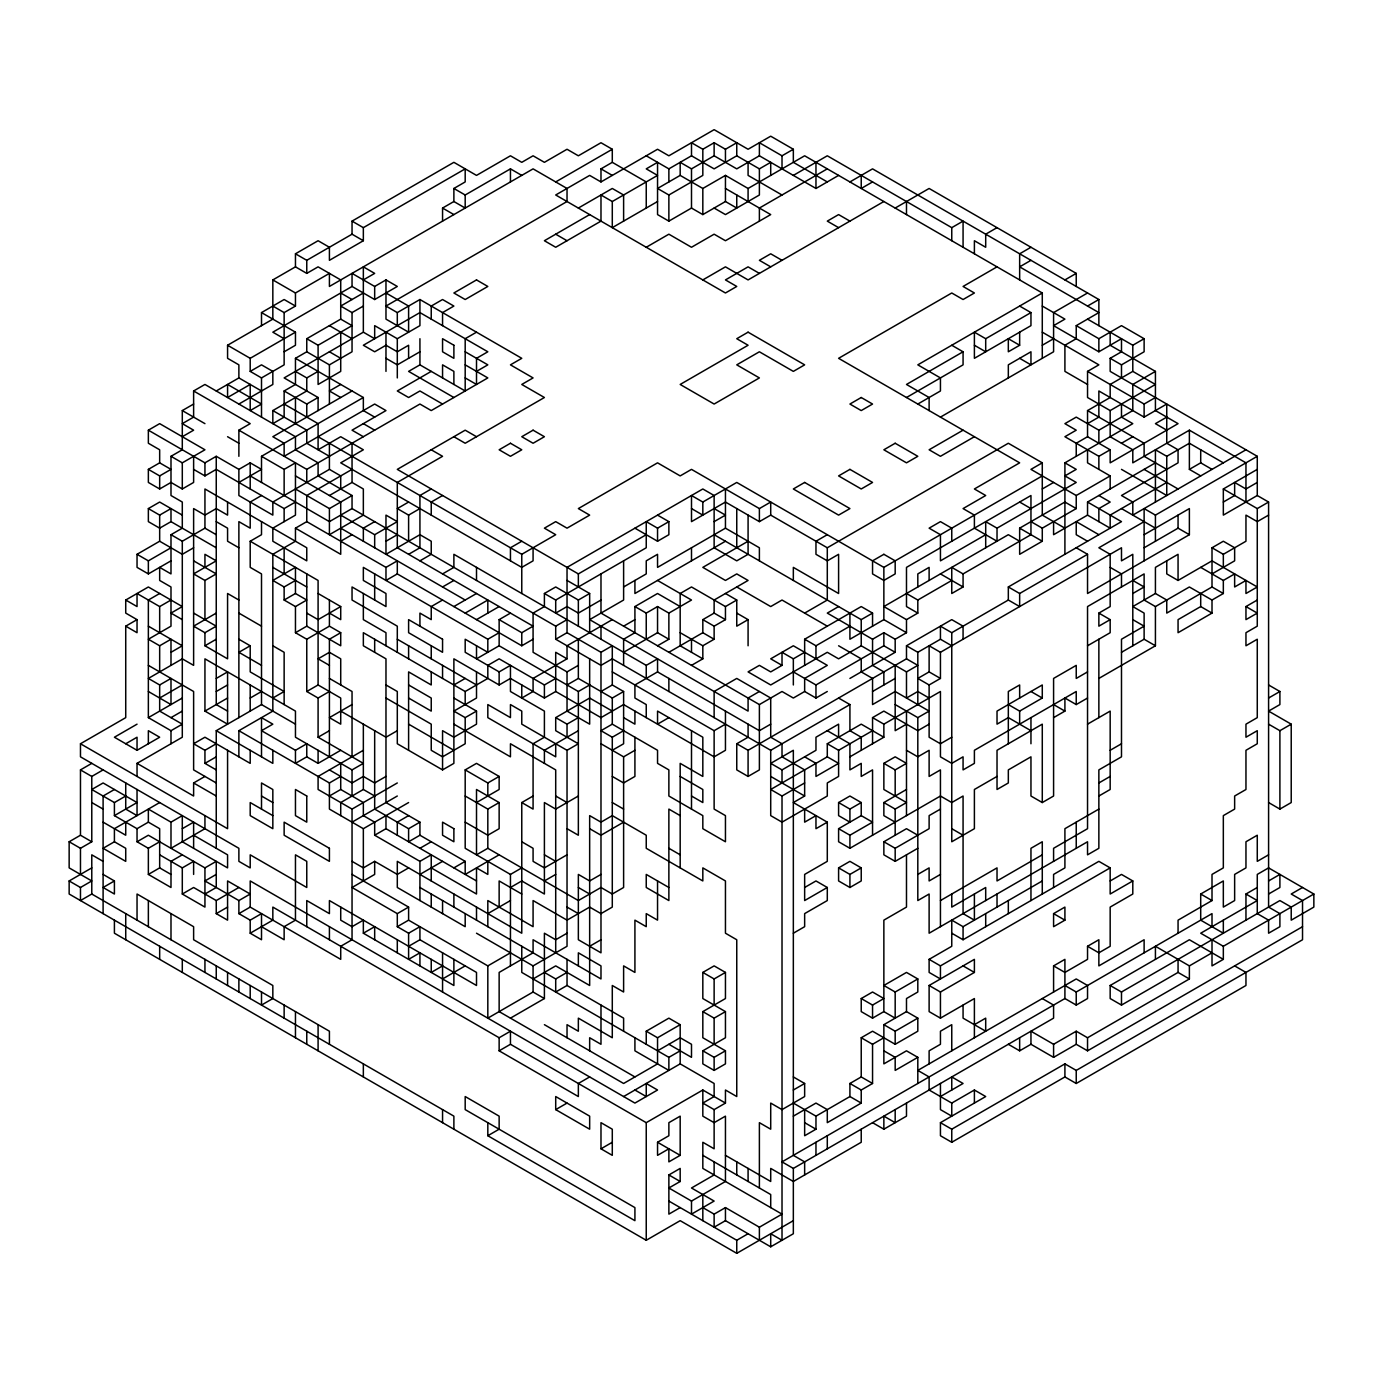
<?xml version="1.0" encoding="UTF-8"?>
<svg xmlns="http://www.w3.org/2000/svg" width="1383" height="1383" viewBox="0 0 1383 1383"><rect width="100%" height="100%" fill="white"/><g stroke="black" fill="none" stroke-linecap="round" stroke-linejoin="round"><path stroke-width="1.5" d="M261.508 390.974L238.879 377.922L238.879 364.853L227.573 358.318L227.573 345.249L272.831 319.127L272.831 279.919L295.461 266.85L295.461 253.798L318.09 240.728L329.413 247.263L329.413 260.332L363.349 240.728L363.349 227.659L465.189 168.864L465.189 181.934L453.883 188.468L453.883 201.52L442.56 208.055L442.56 221.124M363.349 240.728L352.043 234.194L352.043 221.124L453.883 162.33L476.513 175.399L510.448 155.795L521.771 162.33L533.077 155.795L544.401 162.33L567.03 149.26L578.353 155.795L600.983 142.726L612.289 149.26L612.289 162.33L600.983 168.864L600.983 181.934L657.547 149.26L668.871 155.795L714.129 129.674L748.082 149.26L770.711 136.191L793.341 149.26L793.341 162.33L827.293 181.934M295.461 253.798L306.767 260.315L352.043 234.194M295.461 266.85L306.767 273.385L318.09 266.85L340.719 279.919L340.719 319.127L306.767 338.714L306.767 351.783L329.413 364.853L352.043 351.783L352.043 312.593L340.719 306.058L363.349 292.989M261.508 325.662L261.508 312.593L284.137 299.523L295.461 306.058L295.461 292.989L329.413 273.385L329.413 286.454L533.077 168.864L567.03 188.468L567.03 201.52L385.978 306.058L397.301 312.593L419.931 299.523L521.771 358.318L510.448 364.853L533.077 377.922L521.771 384.457L544.401 397.509L465.189 443.251L453.883 436.717M453.883 188.468L465.189 195.003L510.448 168.864L521.771 175.399M272.831 306.058L284.137 312.593L295.461 306.058M352.043 286.454L352.043 273.385L374.672 286.454L385.978 279.919L397.301 286.454L374.672 299.523L352.043 286.454L272.831 332.179L284.137 338.714M363.349 279.919L374.672 273.385L363.349 266.85L363.349 332.179L284.137 377.922L318.09 397.509L318.09 410.578M182.297 436.717L193.62 430.182L182.297 423.647L193.62 417.113L193.62 390.974L204.943 384.457L295.461 436.717L295.461 449.786L318.09 462.838L318.09 475.908L352.043 495.512L352.043 508.581L555.707 626.171L567.03 619.636M227.573 345.249L250.202 358.318L295.461 332.179L295.461 345.249L284.137 351.783M555.707 181.934L612.289 149.26M182.297 488.977L170.991 482.442L159.667 488.977L148.361 482.442L148.361 469.373L159.667 475.908L170.991 469.373L159.667 462.838L159.667 449.786L148.361 443.251L148.361 430.182L159.667 423.647L204.943 449.786L182.297 462.838L182.297 488.977L193.62 482.442L193.62 456.304M170.991 665.361L170.991 639.24L159.667 645.775L148.361 639.24L170.991 626.171L170.991 586.98L159.667 580.445L159.667 567.376L170.991 573.91L170.991 534.702L182.297 528.168L182.297 502.046L170.991 495.512L170.991 456.304L182.297 449.786L182.297 410.578L193.62 404.043M216.249 390.974L238.879 377.922M250.202 358.318L250.202 371.387L261.508 364.853L272.831 371.387L272.831 384.457L238.879 404.043M352.043 312.593L363.349 306.058M250.202 371.387L261.508 377.922L284.137 364.853L284.137 312.593M318.09 371.387L306.767 377.922L306.767 390.974L272.831 410.578L272.831 423.647L284.137 417.113L284.137 390.974L295.461 384.457L295.461 358.318L306.767 351.783M306.767 338.714L318.09 345.249L352.043 325.645L340.719 319.127M578.353 208.055L612.289 188.468L623.612 195.003L623.612 221.124M148.361 469.373L159.667 462.838M589.659 214.59L544.401 240.728L555.707 247.263L600.983 221.124L600.983 195.003L612.289 201.52L657.547 175.399L646.241 168.864L657.547 162.33L657.547 214.59L668.871 221.124L691.5 208.055L702.823 214.59L725.453 201.52L736.759 208.055L736.759 195.003M646.241 155.795L668.871 168.864L691.5 155.795L691.5 142.726L702.823 149.26L714.129 142.726L725.453 149.26L736.759 142.726L736.759 155.795L714.129 168.864L691.5 155.795M238.879 456.304L238.879 430.182L250.202 423.647L193.62 390.974M363.349 332.179L374.672 338.714L374.672 325.645L397.301 338.714L419.931 325.645L419.931 299.523M1042.281 358.318L1042.281 292.989L804.647 155.795L748.082 188.468L725.453 175.399L702.823 188.468L680.177 175.399L657.547 188.468L668.871 195.003L702.823 175.399L702.823 149.26M680.177 175.399L680.177 162.33L691.5 168.864L714.129 155.795L736.759 168.864L759.388 155.795L815.97 188.468L838.599 175.399M284.137 390.974L306.767 404.043L318.09 397.509M148.361 430.182L204.943 462.838L216.249 456.304L238.879 469.373L250.202 462.838L261.508 469.373L238.879 482.442M340.719 384.457L329.413 390.974L340.719 397.509M657.547 201.52L612.289 227.659L612.289 201.52M216.249 547.772L170.991 521.65L159.667 528.168L148.361 521.65L148.361 508.581L159.667 502.046L182.297 515.116M193.62 469.373L204.943 475.908L216.249 469.373L284.137 508.581L295.461 502.046M352.043 390.974L272.831 436.717L284.137 443.251L284.137 456.304L374.672 404.043L385.978 410.578L352.043 430.182L363.349 436.717M419.931 351.783L397.301 364.853L385.978 358.318M148.361 508.581L159.667 515.116L170.991 508.581L170.991 521.65M261.508 482.442L261.508 456.304L363.349 397.509L363.349 410.578L374.672 417.113M476.513 332.179L465.189 338.714L465.189 390.974L419.931 364.853L408.607 371.387L453.883 397.509M736.759 155.795L759.388 168.864L770.711 162.33L770.711 175.399M759.388 155.795L759.388 142.726L782.017 155.795L793.341 149.26M431.237 371.387L397.301 390.974L408.607 397.509L419.931 390.974L442.56 404.043M646.241 247.263L668.871 234.194L691.5 247.263L714.129 234.194L725.453 240.728L770.711 214.59L725.453 188.468M170.991 560.841L148.361 573.91L137.038 567.376L137.038 554.306L159.667 541.237L182.297 554.306L193.62 547.772M261.508 456.304L284.137 469.373L295.461 462.838L295.461 515.116L272.831 528.168L272.831 541.237L306.767 560.841L306.767 547.772L204.943 488.977L204.943 528.168L182.297 541.237L170.991 534.702M793.341 175.399L827.293 155.795L951.763 227.659L963.069 221.124L963.069 247.263M137.038 554.306L148.361 560.841L170.991 547.772M261.508 495.512L250.202 502.046L250.202 528.168L238.879 521.65L238.879 717.639M238.879 430.182L306.767 469.373L419.931 404.043L431.237 410.578L487.819 377.922L465.189 364.853M476.513 371.387L487.819 364.853L465.189 351.783M827.293 168.864L759.388 208.055L759.388 221.124M340.719 488.977L340.719 475.908L329.413 469.373L272.831 502.046L272.831 515.116L238.879 495.512L238.879 469.373M261.508 926.679L284.137 939.749L284.137 926.679L295.461 920.162L295.461 854.832L306.767 861.35L306.767 887.488L250.202 854.832L250.202 867.884L238.879 861.35L238.879 848.298L80.473 756.829L80.473 743.76L125.732 717.639L125.732 626.171L137.038 632.705L137.038 619.636L125.732 613.101L125.732 600.032L148.361 586.98L182.297 606.567L170.991 613.101L182.297 619.636M352.043 469.373L306.767 495.512L306.767 521.633L295.461 528.168L295.461 541.237L272.831 554.306L272.831 711.104L238.879 730.691L238.879 756.829M849.923 181.934L872.552 168.864L1098.863 299.523L1098.863 325.662M159.667 593.497L148.361 600.032L148.361 717.639L170.991 730.691L182.297 724.173L159.667 711.104L159.667 684.965L148.361 678.431L182.297 658.844L193.62 665.361L193.62 508.581L204.943 515.116L216.249 508.581L227.573 515.116L227.573 502.046M216.249 848.298L216.249 730.691L261.508 704.569L261.508 573.91L250.202 567.376L250.202 541.237L261.508 534.702L261.508 521.65M329.413 495.512L352.043 482.442L363.349 488.977L363.349 515.116L329.413 534.702L329.413 508.581L295.461 488.977M702.823 279.919L725.453 266.85L748.082 279.919L883.858 201.52M872.552 181.934L861.229 188.468L861.229 175.399M125.732 626.171L137.038 619.636M125.732 600.032L137.038 606.567L137.038 593.514L159.667 606.567L170.991 600.032M204.943 567.376L204.943 554.306L216.249 560.841L193.62 573.91L204.943 580.445L216.249 573.91L193.62 560.841M329.413 508.581L352.043 495.512M352.043 508.581L329.413 521.633L250.202 475.908M895.181 208.055L929.117 188.468L1076.233 273.385L1076.233 286.454M216.249 613.101L193.62 626.171L204.943 632.705L216.249 626.171L193.62 613.101M340.719 541.237L352.043 534.702M374.672 521.633L363.349 528.168L363.349 541.237M408.607 502.046L397.301 508.581L408.607 515.116L419.931 508.581M431.237 488.977L419.931 495.512L419.931 547.772L408.607 554.306M170.991 652.309L182.297 645.775L148.361 626.171M284.137 586.962L284.137 600.032L295.461 606.567L306.767 600.032L295.461 593.497L295.461 567.376L272.831 580.445L284.137 586.962L295.461 580.445M340.719 515.116L374.672 534.702L397.301 521.633L385.978 515.116L385.978 554.306L419.931 534.702L431.237 541.237L431.237 554.306L419.931 560.841M442.56 495.512L431.237 502.046L431.237 515.116M204.943 632.705L204.943 645.775L216.249 639.24M284.137 600.032L295.461 593.497M385.978 541.237L397.301 534.702M159.667 684.965L170.991 678.431L170.991 704.569L148.361 691.5M159.667 698.035L182.297 684.965M272.831 698.035L284.137 691.5L250.202 671.896L250.202 645.775L238.879 652.309L261.508 665.361M306.767 521.633L385.978 567.376L397.301 560.841L397.301 573.91L521.771 645.775L533.077 639.24M137.038 724.173L114.409 737.225L137.038 750.295L159.667 737.225L148.361 730.691L148.361 743.76M148.361 717.639L182.297 698.035M216.249 678.431L227.573 671.896L227.573 724.173L204.943 711.104L204.943 658.844L295.461 711.104L295.461 737.225L352.043 769.899L363.349 763.364L318.09 737.225L318.09 698.035L329.413 691.5M295.461 606.567L295.461 632.705L306.767 626.171L340.719 645.775L340.719 632.705L329.413 626.171L329.413 600.032M318.09 593.497L340.719 606.567L318.09 619.636L306.767 613.101M397.301 573.91L385.978 580.445L385.978 567.376M997.022 227.659L985.699 234.194L985.699 247.263L974.393 240.728L974.393 253.798M103.103 769.899L91.779 776.433L91.779 841.763L80.473 835.228L80.473 769.899L91.779 763.364M125.732 743.76L137.038 737.225L137.038 750.295M170.991 717.639L182.297 711.104M216.249 691.5L227.573 684.965M295.461 632.705L306.767 639.24L329.413 626.171M204.943 711.104L227.573 698.035M340.719 632.705L329.413 639.24L329.413 756.829M442.56 573.91L453.883 567.376L453.883 554.306L646.241 665.361L657.547 658.827L657.547 671.896L634.918 684.965L634.918 698.035L646.241 704.569L646.241 717.621M137.038 776.433L137.038 763.364L182.297 737.225L182.297 541.237M250.202 698.035L261.508 691.5M442.56 586.962L453.883 580.445M521.771 541.237L510.448 547.772L510.448 560.841M997.022 266.85L963.069 286.454L974.393 292.989L963.069 299.523L951.763 292.989L838.599 358.318L1019.651 462.838L974.393 488.977L985.699 495.512L963.069 508.581L974.393 515.116L974.393 528.168L997.022 541.237L997.022 528.168L985.699 521.633L985.699 547.772M1030.957 247.263L1019.651 253.798L1019.651 279.919M114.409 789.503L103.103 796.02L103.103 913.627M442.56 600.032L431.237 606.567L431.237 619.636L419.931 613.101L419.931 626.171M318.09 436.717L521.771 554.306L555.707 534.702L544.401 528.168L555.707 521.633L567.03 528.168L589.659 515.116L578.353 508.581L657.547 462.838L680.177 475.908L691.5 469.373L759.388 508.581L770.711 502.046L770.711 515.116L759.388 521.633L725.453 502.046L691.5 521.633L691.5 495.512L702.823 502.046L736.759 482.442L883.858 567.376L1042.281 475.908M1030.957 260.332L1019.651 266.85L1098.863 312.593L1076.233 325.645L1076.233 338.714L1064.91 345.249L1064.91 371.387L1087.539 384.457M453.883 606.567L476.513 593.497M114.409 802.555L114.409 815.624L137.038 802.555L103.103 782.968L91.779 789.503L114.409 802.555L125.732 796.02M250.202 750.295L250.202 763.364L204.943 737.225L193.62 743.76L204.943 750.295L216.249 743.76M306.767 639.24L306.767 691.5L318.09 684.965L340.719 698.035L340.719 724.156L329.413 717.639L352.043 704.569M453.883 1129.202L453.883 1116.15L69.15 894.023L69.15 880.954L80.473 887.488L91.779 880.954L69.15 867.884L69.15 841.763L80.473 835.228M204.943 750.295L204.943 763.364L216.249 756.829M465.189 613.101L487.819 600.032L487.819 613.101M69.15 841.763L80.473 848.298L91.779 841.763M159.667 802.555L114.409 828.694L114.409 841.763L103.103 848.298L125.732 861.367L125.732 848.298L114.409 841.763M137.038 763.364L193.62 796.02L193.62 782.968L204.943 776.433M476.513 619.636L499.142 606.567M1042.281 292.989L917.811 364.853L940.44 377.922L940.44 390.974L917.811 404.043M1064.91 279.919L1076.233 273.385M114.409 815.624L137.038 828.694L148.361 822.159L159.667 828.694L159.667 867.884L148.361 874.419L148.361 848.298L159.667 841.763M476.513 645.775L476.513 658.827L499.142 645.775L499.142 619.636L510.448 613.101M578.353 665.361L567.03 671.896L533.077 652.292L533.077 613.101L544.401 606.567L544.401 593.497L555.707 586.962L578.353 600.032L589.659 593.497L589.659 632.705M476.513 436.717L465.189 430.182L397.301 469.373L578.353 573.91L646.241 534.702M544.401 593.497L555.707 600.032L646.241 547.772L646.241 521.633L657.547 528.168L668.871 521.633L668.871 534.702L657.547 541.237L634.918 528.168M906.487 397.509L963.069 364.853L963.069 351.783L906.487 384.457L929.117 397.509L929.117 410.578M985.699 338.714L1030.957 312.593L1030.957 325.645L974.393 358.318L974.393 332.179L985.699 338.714L985.699 351.783L974.393 345.249M69.15 880.954L91.779 867.884M137.038 828.694L137.038 841.763L148.361 835.228L204.943 867.884L216.249 861.35L216.249 887.488L204.943 894.023M148.361 822.159L148.361 809.09L170.991 822.159L182.297 815.624L182.297 841.763L227.573 867.884L227.573 854.832L193.62 835.228M295.461 750.295L306.767 743.76L306.767 756.829L295.461 763.364L295.461 750.295L261.508 730.691L272.831 724.156L261.508 717.639L261.508 756.829M318.09 737.225L329.413 730.691M397.301 652.292L397.301 626.171L352.043 600.032L352.043 586.962L385.978 606.567L385.978 593.497L363.349 580.445L363.349 567.376L487.819 639.24L499.142 632.705M1087.539 292.989L1053.587 312.593L1053.587 351.783L940.44 417.113M182.297 828.694L193.62 822.159L193.62 848.298M499.142 619.636L521.771 632.705L533.077 626.171L397.301 547.772L397.301 482.442L442.56 456.304L431.237 449.786M714.129 521.633L725.453 515.116L714.129 508.581M1019.651 345.249L1008.328 351.783L1008.328 338.714L1019.651 345.249L1019.651 332.179M1087.539 306.058L1098.863 299.523M329.413 1044.286L329.413 1031.217L91.779 894.023L80.473 900.558L80.473 887.488M114.409 880.954L103.103 887.488L114.409 894.023L114.409 880.954L103.103 874.419M306.767 756.829L318.09 763.364L340.719 750.295M453.883 684.965L465.189 678.431M600.983 600.032L578.353 613.101L567.03 606.567L555.707 613.101L555.707 600.032M623.612 586.962L646.241 573.91L646.241 560.841L657.547 554.306L657.547 567.376L725.453 528.168L759.388 547.772L759.388 560.841M1042.281 345.249L1053.587 338.714M182.297 854.832L170.991 861.35L170.991 887.488L148.361 874.419M363.349 750.295L318.09 776.433L318.09 789.486L352.043 809.09L397.301 782.968M397.301 730.691L385.978 737.225L340.719 711.104M499.142 854.815L465.189 874.419L465.189 861.35L419.931 835.228L419.931 822.159L385.978 802.555L385.978 658.827L363.349 645.775L363.349 632.705L465.189 691.5L487.819 678.431L487.819 665.361L499.142 658.827L544.401 684.965L555.707 678.431M487.819 639.24L487.819 652.292L465.189 639.24L465.189 652.292L499.142 671.896L510.448 665.361L510.448 691.5L544.401 711.104L544.401 737.225L533.077 743.76L533.077 809.09L521.771 802.555L521.771 933.214L397.301 861.35L397.301 887.488L465.189 926.679L465.189 913.627M555.707 626.171L555.707 639.24L567.03 632.705L600.983 652.292L612.289 645.757L612.289 684.965L600.983 691.5M725.453 541.237L634.918 593.497L634.918 580.445M159.667 854.832L182.297 867.884L193.62 861.35L193.62 874.419M238.879 730.691L329.413 782.968L340.719 776.433M385.978 684.965L397.301 691.5L397.301 743.76L442.56 769.899L453.883 763.364L453.883 658.827L499.142 684.965L510.448 678.431L544.401 698.035L555.707 691.5L555.707 652.292L567.03 658.827L567.03 645.775L612.289 619.636M623.612 665.361L623.612 639.24L634.918 632.705L634.918 606.567L657.547 593.497L680.177 606.567M748.082 541.237L702.823 567.376L725.453 580.445L736.759 573.91L748.082 580.445L714.129 600.032L714.129 613.101L725.453 619.636L725.453 606.567L736.759 600.032L736.759 626.171L748.082 619.636L748.082 645.775M1076.233 325.645L1098.863 338.714L1121.492 325.645L1144.121 338.714L1144.121 351.783L1121.492 364.853L1110.169 358.318L1110.169 371.387L1257.268 456.304L1257.268 495.512L1223.333 515.116L1223.333 488.977L1257.268 469.373M329.413 796.02L340.719 789.486L363.349 802.555L363.349 815.624L374.672 822.159L374.672 835.228L419.931 861.35L431.237 854.815L431.237 880.954M476.513 671.896L476.513 698.035L453.883 711.104L465.189 717.621L476.513 711.104L476.513 724.156L453.883 737.225L442.56 730.691L442.56 769.899M567.03 658.827L533.077 678.431L533.077 691.5L521.771 698.035L521.771 684.965M623.612 626.171L634.918 619.636M634.918 606.567L646.241 613.101L657.547 606.567L668.871 613.101L691.5 600.032L657.547 580.445M963.069 430.182L929.117 449.786L940.44 456.304L974.393 436.717M1042.281 306.058L1064.91 319.127L1053.587 325.645L1098.863 351.783L1121.492 338.714L1121.492 351.783L1110.169 358.318M182.297 867.884L182.297 894.023L193.62 887.488L216.249 900.558L238.879 887.488M216.249 874.419L204.943 880.954L238.879 900.558L250.202 894.023L227.573 880.954L227.573 920.162L216.249 913.627L216.249 900.558M374.672 796.02L363.349 789.486L340.719 802.555L340.719 815.624M385.978 776.433L374.672 782.968L363.349 776.433L352.043 782.968L329.413 769.899M1076.233 456.304L1076.233 443.251L1087.539 436.717L1087.539 410.578L1110.169 397.509L1110.169 384.457L1132.798 371.387L1155.427 384.457L1110.169 410.578L1087.539 397.509L1087.539 371.387L1098.863 364.853L1042.281 332.179M1087.539 319.127L1132.798 345.249L1144.121 338.714M567.03 684.965L578.353 678.431L612.289 698.035L623.612 691.5L623.612 743.76L612.289 750.295M623.612 652.292L657.547 632.705L668.871 639.24L668.871 613.101M827.293 534.702L815.97 541.237L815.97 554.306L827.293 560.841L838.599 554.306L838.599 593.497L793.341 567.376L793.341 580.445M352.043 822.159L397.301 796.02M499.142 645.775L578.353 691.5L589.659 684.965M657.547 645.757L668.871 639.24M668.871 652.292L702.823 632.705L702.823 619.636L714.129 613.101M770.711 515.116L827.293 547.772L1008.328 443.251L1042.281 462.838L1042.281 515.116L1064.91 528.168M216.249 913.627L227.573 907.092M329.413 782.968L329.413 809.09L363.349 828.694L408.607 802.555M521.771 867.884L510.448 874.419L465.189 848.298L465.189 769.899L476.513 763.364L499.142 776.433L499.142 789.486L476.513 802.555M555.707 743.76L555.707 756.829L487.819 717.639L487.819 704.569L510.448 717.621L510.448 704.569L521.771 711.104L521.771 724.156L567.03 750.295L578.353 743.76L555.707 730.691L555.707 717.621L589.659 698.035L612.289 711.104M702.823 619.636L714.129 626.171L725.453 619.636M1155.427 371.387L1132.798 384.457L1132.798 410.578L1098.863 430.182L1076.233 417.113L1064.91 423.647L1076.233 430.182L1064.91 436.717L1098.863 456.304L1110.169 449.786L1110.169 462.838L1178.057 423.647L1155.427 410.578L1155.427 371.387L1110.169 345.249L1110.169 332.179M238.879 900.558L238.879 913.627L250.202 907.092L340.719 959.353L340.719 946.283L352.043 939.749L352.043 809.09M374.672 835.228L385.978 828.694L476.513 880.954M408.607 815.624L397.301 822.159L397.301 835.228M555.707 717.621L567.03 724.156L578.353 717.621M680.177 632.705L702.823 645.757L714.129 639.24L714.129 626.171M1087.539 423.647L1098.863 417.113L1098.863 390.974L1144.121 417.113L1166.751 404.043L1166.751 443.251L1178.057 449.786L1178.057 462.838L1121.492 495.512L1132.798 502.046L1132.798 515.116L1245.962 449.786M250.202 920.162L261.508 913.627L261.508 939.749L250.202 933.214L250.202 920.162L238.879 913.627M374.672 730.691L374.672 809.09L408.607 828.694L419.931 822.159M465.189 769.899L487.819 782.968L499.142 776.433M578.353 730.691L544.401 750.295L544.401 763.364M691.5 665.361L702.823 658.827L702.823 645.757M1042.281 462.838L1030.957 469.373L1076.233 495.512L1076.233 508.581L1042.281 528.168L1030.957 521.633M1087.539 371.387L1144.121 404.043L1155.427 397.509M250.202 933.214L272.831 920.162L272.831 907.092L499.142 1037.751L510.448 1031.217L510.448 1044.286L499.142 1050.821L499.142 1037.751M408.607 867.884L397.301 874.419L374.672 861.35L363.349 867.884L352.043 861.35M419.931 835.228L408.607 841.763L408.607 828.694M612.289 671.896L714.129 730.691L714.129 809.09L725.453 815.624L725.453 841.763L702.823 828.694L702.823 815.624L668.871 796.02L668.871 769.899L657.547 763.364L657.547 750.295L612.289 724.156L600.983 730.691L612.289 737.225L623.612 730.691M804.647 613.101L827.293 600.032L827.293 547.772M1064.91 554.306L1064.91 462.838L1132.798 423.647L1121.492 417.113L1121.492 404.043M419.931 848.298L431.237 841.763M465.189 796.02L487.819 809.09L499.142 802.555L499.142 828.694L487.819 835.228L465.189 822.159M838.599 606.567L827.293 613.101L872.552 639.24L883.858 632.705L895.181 639.24L906.487 632.705L906.487 619.636L883.858 606.567L1008.328 534.702L1019.651 541.237M1042.281 488.977L1053.587 482.442M1121.492 443.251L1132.798 436.717M1166.751 417.113L1155.427 423.647L1166.751 430.182M521.771 802.555L533.077 796.02M668.871 717.621L657.547 724.156L657.547 711.104L702.823 737.225L702.823 776.433L680.177 763.364L680.177 867.884M804.647 665.361L804.647 639.24L861.229 606.567L872.552 613.101L872.552 626.171M985.699 534.702L940.44 560.841L940.44 534.702L929.117 528.168L940.44 521.633L951.763 528.168L951.763 541.237M997.022 528.168L1076.233 482.442L1064.91 475.908L1076.233 469.373L1064.91 462.838M419.931 874.419L442.56 861.35M600.983 743.76L623.612 756.829L634.918 750.295M804.647 652.292L793.341 658.827L782.017 652.292L782.017 665.361L770.711 671.896L759.388 665.361L748.082 671.896L770.711 684.965L827.293 652.292L838.599 658.827L861.229 645.775L861.229 619.636L872.552 613.101M804.647 639.24L815.97 645.775L849.923 626.171M1042.281 528.168L1042.281 541.237L1019.651 554.306L1019.651 528.168L1064.91 502.046L1076.233 508.581M1076.233 495.512L1110.169 475.908L1110.169 488.977M1245.962 502.046L1245.962 462.838L1189.38 430.182L1132.798 462.838L1132.798 449.786L1110.169 436.717L1110.169 410.578M453.883 867.884L465.189 861.35M623.612 756.829L623.612 887.488L612.289 894.023L600.983 887.488L578.353 900.558L487.819 848.298L476.513 854.815L476.513 789.486L499.142 802.555M578.353 796.02L555.707 809.09L544.401 802.555L544.401 894.023L521.771 880.954L510.448 887.488M759.388 691.5L748.082 698.035L748.082 711.087L589.659 619.636L623.612 600.032L623.612 560.841M906.487 632.705L883.858 619.636L849.923 639.24L849.923 613.101M906.487 593.497L917.811 600.032L951.763 580.445M963.069 573.91L963.069 586.962L951.763 593.497L951.763 567.376L963.069 573.91L1030.957 534.702L1030.957 495.512L906.487 567.376L906.487 606.567L917.811 613.101L917.811 600.032M1166.751 482.442L1110.169 515.116L1110.169 528.168L1087.539 515.116L1087.539 502.046L1155.427 462.838M1155.427 502.046L1155.427 449.786L1166.751 456.304L1189.38 443.251L1223.333 462.838M340.719 907.092L340.719 920.162L352.043 926.679L363.349 920.162L363.349 933.214L374.672 926.679L374.672 939.749M374.672 861.35L374.672 874.419L352.043 887.488L397.301 913.627L408.607 907.092L408.607 920.162L487.819 965.887L510.448 952.818M714.129 730.691L725.453 724.156M600.983 573.91L600.983 613.101L759.388 704.569L782.017 691.5L793.341 698.035L804.647 691.5L815.97 698.035L827.293 691.5M906.487 619.636L917.811 613.101M1087.539 515.116L1053.587 534.702L1053.587 521.633M793.341 671.896L815.97 684.965L883.858 645.775L895.181 652.292L895.181 639.24M1189.38 430.182L1189.38 469.373L1200.703 462.838L1212.009 469.373M397.301 913.627L397.301 926.679L408.607 920.162M397.301 926.679L408.607 933.214L419.931 926.679L419.931 939.749L476.513 972.422L476.513 985.491L329.413 900.558L329.413 913.627L306.767 900.558L306.767 926.679M759.388 704.569L759.388 769.899L748.082 776.433L736.759 769.899L736.759 743.76L748.082 737.225L748.082 724.156M770.711 724.156L759.388 730.691L657.547 671.896M849.923 678.431L895.181 652.292M736.759 743.76L748.082 750.295L906.487 658.827L906.487 645.775L951.763 619.636L963.069 626.171L963.069 639.24M1144.121 534.702L1189.38 508.581L1189.38 534.702L1087.539 593.497L1087.539 554.306L1019.651 593.497L1019.651 606.567L1008.328 600.032L1008.328 586.962L1121.492 521.633L1087.539 502.046M408.607 946.283L419.931 939.749M567.03 854.815L544.401 867.884L533.077 861.35L533.077 848.298L521.771 841.763M623.612 822.159L600.983 835.228L589.659 828.694M906.487 645.775L917.811 652.292L940.44 639.24L951.763 645.775M940.44 639.24L940.44 626.171L951.763 632.705L1008.328 600.032M1144.121 521.633L1098.863 547.772L1110.169 554.306L1110.169 606.567L1098.863 613.101L1098.863 626.171L1110.169 619.636L1110.169 632.705L1087.539 645.775M1144.121 560.841L1144.121 508.581L1155.427 515.116L1257.268 456.304M487.819 913.627L510.448 900.558M544.401 880.954L555.707 874.419M555.707 639.24L600.983 665.361L612.289 658.827L770.711 750.295L849.923 704.569L849.923 730.691L861.229 737.225L861.229 750.295M872.552 691.5L895.181 678.431M861.229 645.775L906.487 671.896L917.811 665.361L906.487 658.827M940.44 652.292L940.44 678.431L929.117 684.965L917.811 678.431L929.117 671.896L929.117 645.775L940.44 652.292L1121.492 547.772L1121.492 560.841L1132.798 554.306L1132.798 645.775M1144.121 547.772L1178.057 528.168L1189.38 534.702M1223.333 502.046L1234.639 495.512L1234.639 482.442L1245.962 488.977L1257.268 482.442M442.56 965.887L431.237 972.422L431.237 959.353M600.983 874.419L589.659 880.954L578.353 874.419L578.353 939.749L600.983 952.818L600.983 652.292M804.647 1174.945L804.647 1161.876L793.341 1155.341L793.341 750.295L770.711 763.364L782.017 769.899L815.97 750.295L815.97 737.225L838.599 724.156L838.599 737.225M804.647 756.829L815.97 763.364L815.97 776.433L838.599 763.364L827.293 756.829L827.293 743.76L861.229 724.156L883.858 737.225L883.858 724.156L940.44 691.5L940.44 756.829L951.763 763.364L963.069 756.829L963.069 769.899L974.393 763.364L974.393 750.295L1076.233 691.5L1076.233 704.569L1064.91 698.035L1064.91 711.104L1053.587 717.639M872.552 743.76L872.552 717.621L883.858 711.104L917.811 730.691L929.117 724.156M442.56 978.957L465.189 965.887M827.293 756.829L770.711 789.486L782.017 796.02L804.647 782.951M827.293 743.76L838.599 750.295L872.552 730.691M1223.333 488.977L1257.268 508.581L1268.591 502.046L1268.591 907.092L1279.897 913.627L1279.897 926.696L1268.591 933.214L1268.591 920.162L1257.268 913.627L1257.268 874.419L1268.591 867.884L1313.85 894.023L1313.85 907.092L1291.221 920.162L1291.221 907.092L1279.897 900.558L1121.492 992.009L1110.169 985.491L1110.169 998.543L1121.492 1005.078L1178.057 972.422L1189.38 978.957L1189.38 965.887L1155.427 946.283L1155.427 959.353M849.923 756.829L883.858 737.225M906.487 724.156L895.181 730.691L895.181 665.361M895.181 704.569L917.811 717.621L929.117 711.104L895.181 691.5L872.552 704.569L872.552 678.431L861.229 671.896L861.229 658.827L838.599 645.775M1132.798 593.497L1144.121 586.962L1132.798 580.445M1121.492 652.309L1144.121 639.24L1144.121 613.101L1132.798 606.567L1155.427 593.497L1166.751 600.032L1166.751 613.101L1212.009 586.98L1212.009 547.772L1223.333 541.237L1234.639 547.772L1234.639 560.841L1212.009 573.91M1268.591 515.116L1257.268 521.633L1245.962 515.116L1245.962 541.237L1223.333 554.306L1212.009 547.772M567.03 933.214L555.707 939.749L544.401 933.214L544.401 998.543L510.448 1018.147M714.129 717.621L714.129 691.5L736.759 678.431L770.711 698.035L770.711 737.225L782.017 743.76L782.017 756.829L804.647 769.899L804.647 796.02L793.341 802.555L827.293 822.159L827.293 861.35L804.647 874.419L804.647 900.558L827.293 887.488L827.293 900.558L804.647 913.61L804.647 926.679L793.341 933.214M1166.751 560.841L1166.751 573.91L1178.057 580.445L1212.009 560.841L1257.268 586.98L1245.962 593.497L1245.962 580.445L1234.639 586.98L1234.639 573.91L1223.333 580.445L1200.703 567.376M487.819 965.887L487.819 1018.147L533.077 992.009L533.077 965.887L567.03 946.283L567.03 750.295M883.858 763.364L895.181 756.829L906.487 763.364L895.181 769.899L883.858 763.364L883.858 789.486L906.487 802.555L895.181 809.09L883.858 802.555L883.858 815.624L895.181 822.159M1053.587 861.35L1053.587 848.298L1087.539 828.694L1087.539 606.567L1144.121 573.91L1144.121 600.032L1155.427 606.567L1189.38 586.98L1212.009 600.032L1223.333 593.497L1223.333 580.445M533.077 978.957L555.707 965.887L589.659 985.491L589.659 815.624L600.983 822.159L612.289 815.624L646.241 835.228L646.241 848.298L702.823 880.954L702.823 867.884L725.453 880.954L725.453 933.214L736.759 939.749L736.759 1096.546L725.453 1090.011L725.453 1103.081L714.129 1109.615L702.823 1103.081L714.129 1096.546L714.129 1083.477L680.177 1063.873L623.612 1096.546M589.659 946.283L600.983 939.749M861.229 802.555L849.923 809.09L849.923 822.159L838.599 815.624L838.599 802.555L849.923 796.02L861.229 802.555L861.229 815.624L872.552 822.159L849.923 835.228L838.599 828.694L838.599 841.763L849.923 848.28L940.44 796.02L951.763 802.555L963.069 796.02L963.069 913.627L974.393 920.144L974.393 894.023M951.763 737.225L940.44 743.76L929.117 737.225L929.117 684.965M827.293 822.159L815.97 828.694L815.97 815.624L804.647 822.159L804.647 809.09M1008.328 704.569L1019.651 711.104L1042.281 698.035L1042.281 684.965L997.022 711.104L997.022 724.156L1008.328 717.621L1030.957 730.691M1087.539 671.896L1076.233 678.431L1076.233 665.361L1053.587 678.431L1053.587 796.02L1042.281 802.555L1030.957 796.02L1030.957 756.829L1008.328 769.899L1008.328 782.968L997.022 789.486L997.022 750.295L1042.281 724.156L1042.281 802.555M1200.703 593.497L1200.703 606.567L1178.057 619.636L1178.057 632.705L1212.009 613.101L1212.009 600.032M544.401 972.422L555.707 978.957L567.03 972.422M623.612 1031.217L623.612 1018.147L567.03 985.491L555.707 992.009L555.707 978.957M838.599 828.694L861.229 815.624M883.858 802.555L906.487 789.486M1098.863 678.431L1155.427 645.775L1155.427 606.567M1076.233 704.569L1087.539 698.035M1245.962 606.567L1257.268 613.101L1245.962 619.636L1245.962 606.567L1257.268 600.032M804.647 887.488L815.97 880.954L827.293 887.488M838.599 867.884L849.923 861.35L861.229 867.884L861.229 880.954L849.923 887.488L838.599 880.954L838.599 867.884L849.923 874.419L861.229 867.884M917.811 848.298L895.181 861.35L883.858 854.815L883.858 841.763L906.487 828.694L917.811 835.228M940.44 809.09L929.117 815.624L929.117 828.694L895.181 848.28L883.858 841.763M997.022 776.433L974.393 789.486L974.393 828.694L951.763 841.763L951.763 632.705M1087.539 724.156L1110.169 711.104L1110.169 789.486L1098.863 796.02M702.823 972.422L714.129 965.887L725.453 972.422L725.453 998.543L702.823 1011.613L702.823 1037.751L725.453 1050.803L725.453 1063.873L714.129 1070.407L702.823 1063.873L702.823 1050.803L725.453 1037.751L725.453 1011.613L702.823 998.543L702.823 972.422L714.129 978.957L725.453 972.422M1110.169 750.295L1121.492 743.76M646.241 1044.286L646.241 1031.217L668.871 1018.147L680.177 1024.682L680.177 1063.873M917.811 874.419L929.117 867.884L929.117 880.954L940.44 874.419M487.819 1135.737L499.142 1129.202L499.142 1116.15L465.189 1096.546L465.189 1109.615L634.918 1207.601L634.918 1220.67L487.819 1135.737L487.819 1122.668M589.659 1076.942L578.353 1083.477L578.353 1096.546L499.142 1050.821M646.241 1031.217L657.547 1037.751L680.177 1024.682M1098.863 782.968L1110.169 776.433M555.707 1109.615L589.659 1129.202L589.659 1116.15L555.707 1096.546L555.707 1109.615L567.03 1103.081M657.547 1050.821L680.177 1037.751L691.5 1044.286L691.5 1057.338L668.871 1044.286M702.823 1011.613L714.129 1018.147L725.453 1011.613M1268.591 698.035L1279.897 691.5L1279.897 704.569L1268.591 711.104L1291.221 724.173L1291.221 802.555L1279.897 809.09L1268.591 802.555M521.771 946.283L521.771 972.422L668.871 1057.338L680.177 1050.821M940.44 900.558L997.022 867.884L997.022 880.954L1042.281 854.815M1098.863 809.09L1064.91 828.694L1064.91 867.884L1053.587 874.419L1053.587 887.488M702.823 1050.803L714.129 1057.338L725.453 1050.803M1268.591 724.173L1279.897 730.691L1291.221 724.173M1053.587 992.009L1053.587 965.887L1064.91 972.422L1087.539 959.353L1087.539 946.283L1098.863 952.818L1110.169 946.283L1110.169 907.092L1132.798 894.023L1132.798 880.954L1110.169 894.023L1110.169 867.884L940.44 965.887L940.44 978.957L929.117 972.422L929.117 959.353L951.763 946.283L951.763 920.144L963.069 926.679L1042.281 880.954M600.983 1148.806L612.289 1155.341L612.289 1129.202L600.983 1122.668L600.983 1148.806L612.289 1142.272M510.448 1044.286L646.241 1122.668L702.823 1090.011L725.453 1103.081M861.229 998.543L872.552 992.009L883.858 998.543L872.552 1005.078L861.229 998.543L861.229 1011.613L872.552 1018.147L883.858 1011.613L895.181 1018.147L895.181 992.009L917.811 978.957L917.811 992.009L906.487 998.543L906.487 1011.613L917.811 1018.147L917.811 1031.217L895.181 1044.286L872.552 1031.217L861.229 1037.751L861.229 1076.942L849.923 1083.477L849.923 1096.546L861.229 1103.081L861.229 1090.011L872.552 1083.477L872.552 1044.286L883.858 1037.751M951.763 933.214L963.069 939.749L1098.863 861.35L1110.169 867.884M657.547 1142.272L668.871 1135.737L668.871 1122.668L680.177 1116.15L680.177 1155.341L668.871 1161.876L668.871 1148.806L657.547 1155.341L657.547 1142.272L680.177 1155.341M929.117 985.491L974.393 959.353L974.393 972.422L940.44 992.009L929.117 985.491L929.117 1011.613L940.44 1018.147L974.393 998.543L974.393 1037.751M1053.587 913.627L1064.91 907.092L1064.91 920.162L1053.587 926.679L1053.587 913.627L1064.91 920.162M1110.169 880.954L1121.492 874.419L1132.798 880.954M917.811 1083.477L917.811 1057.338L906.487 1050.821L883.858 1063.873L883.858 1024.682L906.487 1011.613M793.341 1090.011L804.647 1083.477L804.647 1096.546L782.017 1109.615L770.711 1103.081L770.711 1129.202L759.388 1122.668L759.388 1187.997M883.858 1024.682L895.181 1031.217L917.811 1018.147M680.177 1207.601L668.871 1214.136L668.871 1174.945L680.177 1168.41L680.177 1181.48L668.871 1187.997L691.5 1201.066L725.453 1181.48L725.453 1116.15L714.129 1122.668L702.823 1116.15L702.823 1090.011M793.341 1116.15L815.97 1103.081L827.293 1109.615L827.293 1122.668L861.229 1103.081M1053.587 965.887L1064.91 959.353L1064.91 998.543L1076.233 1005.078L1087.539 998.543L1087.539 985.491L1076.233 978.957L917.811 1070.407L929.117 1076.942L929.117 1090.011L951.763 1103.081L974.393 1090.011L985.699 1096.546L940.44 1122.668L940.44 1135.737L951.763 1142.272L1064.91 1076.942L1076.233 1083.477L1245.962 985.491L1245.962 972.422L1234.639 965.887M1087.539 946.283L1098.863 939.749L1098.863 965.887L1144.121 939.749L1144.121 952.818M793.341 1103.081L815.97 1116.15L849.923 1096.546M917.811 1057.338L895.181 1070.407L895.181 1057.338L883.858 1050.821M974.393 1024.682L985.699 1018.147L985.699 1031.217L963.069 1018.147L963.069 1005.078M1223.333 920.162L1223.333 933.214L1200.703 920.162L1200.703 894.023L1223.333 880.954L1223.333 907.092L1234.639 900.558L1234.639 874.419L1245.962 867.884L1245.962 841.763L1257.268 835.228L1257.268 861.35L1268.591 854.832M815.97 1116.15L815.97 1129.202L804.647 1135.737L804.647 1109.615M1257.268 508.581L1257.268 626.171L1245.962 632.705L1245.962 645.775L1257.268 639.24L1257.268 717.639L1245.962 724.173L1245.962 737.225L1257.268 730.691L1257.268 743.76L1245.962 750.295L1245.962 789.503L1234.639 796.02L1234.639 809.09L1223.333 815.624L1223.333 867.884L1212.009 874.419L1212.009 900.558L1178.057 920.162L1178.057 933.214M114.409 920.162L114.409 933.214L646.241 1240.274L680.177 1220.67L736.759 1253.326L793.341 1220.67M1064.91 998.543L782.017 1161.876L793.341 1168.41L1053.587 1018.147L1053.587 1005.078L1042.281 998.543M1064.91 985.491L1076.233 992.009L1212.009 913.627L1212.009 926.696M1245.962 920.162L1245.962 894.023L1257.268 887.488M1268.591 880.954L1279.897 874.419L1279.897 887.488L1268.591 894.023M702.823 1207.601L714.129 1214.136L725.453 1207.601L759.388 1227.205L782.017 1214.136L702.823 1168.41L702.823 1142.272L714.129 1148.806L714.129 1109.615M1110.169 985.491L1189.38 939.749L1223.333 959.353L1223.333 946.283L1313.85 894.023M793.341 1168.41L793.341 1233.74L770.711 1246.809L725.453 1220.67L714.129 1227.205L714.129 1214.136M872.552 1122.668L883.858 1129.202L906.487 1116.15L906.487 1103.081M940.44 1096.546L963.069 1083.477L951.763 1076.942L951.763 1090.011M1008.328 1044.286L1019.651 1050.821L1030.957 1044.286L1053.587 1057.355L1076.233 1044.286L1087.539 1050.821L1302.527 926.696M1302.527 887.488L1291.221 894.023L1302.527 900.558L1302.527 939.749L1076.233 1070.407L1064.91 1063.873L951.763 1129.202L940.44 1122.668M1030.957 1044.286L1030.957 1031.217L1053.587 1044.286L1076.233 1031.217L1087.539 1037.751L1189.38 978.957M1189.38 965.887L1212.009 952.818M668.871 1201.066L736.759 1240.274L748.082 1233.74M1223.333 959.353L1212.009 965.887L1212.009 939.749M1019.651 306.058L1030.957 312.593M849.923 221.124L838.599 214.59L827.293 221.124L838.599 227.659M782.017 195.003L748.082 175.399L748.082 162.33M1019.651 358.318L1030.957 364.853L1030.957 351.783L1008.328 364.853L1008.328 377.922M1257.268 495.512L1268.591 502.046M1087.539 410.578L1144.121 443.251L1144.121 456.304L1166.751 469.373M1189.38 469.373L1200.703 475.908M714.129 208.055L725.453 214.59L759.388 195.003L759.388 168.864M951.763 345.249L963.069 351.783M612.289 162.33L646.241 181.934L646.241 208.055M782.017 260.315L770.711 253.798L759.388 260.315L770.711 266.85M1087.539 436.717L1110.169 449.786M1144.121 469.373L1178.057 488.977M600.983 168.864L612.289 175.399M1121.492 469.373L1166.751 495.512L1166.751 456.304M600.983 181.934L589.659 175.399L555.707 194.986L725.453 292.989L736.759 286.454L725.453 279.919L748.082 266.85L759.388 273.385M1110.169 475.908L1087.539 462.838L1087.539 449.786M1098.863 495.512L1110.169 502.046L1098.863 508.581L1098.863 521.633M1121.492 508.581L1155.427 528.168M1212.009 586.98L1223.333 593.497M1098.863 534.702L1076.233 521.633L1076.233 534.702L1087.539 541.237M555.707 234.194L567.03 240.728M1019.651 502.046L1030.957 508.581M1200.703 606.567L1212.009 613.101M1076.233 547.772L1087.539 554.306M1110.169 567.376L1121.492 573.91L1121.492 586.962M453.883 201.52L465.189 208.055L465.189 195.003M1019.651 528.168L1042.281 541.237M442.56 208.055L453.883 214.59M1268.591 684.965L1279.897 691.5M1132.798 619.636L1144.121 626.171L1121.492 639.24L1121.492 756.829L1098.863 769.899L1098.863 848.298L1087.539 854.832L1087.539 841.763L929.117 933.214L929.117 894.023L917.811 900.558L917.811 717.621M1098.863 613.101L1110.169 619.636M1144.121 639.24L1155.427 645.775M1008.328 586.962L1019.651 593.497M352.043 221.124L363.349 227.659M940.44 573.91L963.069 586.962M385.978 292.989L408.607 306.058L408.607 332.179L385.978 319.127L385.978 279.919M340.719 292.989L352.043 299.523M1030.957 691.5L1042.281 698.035M1053.587 704.569L1064.91 711.104M465.189 377.922L476.513 384.457L476.513 358.318L487.819 351.783L419.931 312.593L363.349 345.249L374.672 351.783L385.978 345.249L397.301 351.783L408.607 345.249L408.607 358.318M691.5 508.581L702.823 515.116L702.823 502.046M272.831 279.919L295.461 292.989M714.129 534.702L861.229 619.636M329.413 325.645L352.043 338.714M657.547 515.116L668.871 521.633M929.117 671.896L940.44 678.431M827.293 626.171L782.017 600.032L770.711 606.567L736.759 586.962M261.508 312.593L295.461 332.179M329.413 351.783L340.719 358.318M929.117 698.035L917.811 691.5L906.487 698.035L906.487 671.896M725.453 593.497L736.759 600.032M1245.962 894.023L1257.268 900.558L1200.703 933.214L1223.333 946.283M295.461 358.318L363.349 397.509M725.453 606.567L691.5 586.962L680.177 593.497L680.177 645.775L702.823 658.827M736.759 613.101L748.082 619.636M295.461 371.387L306.767 377.922M1200.703 894.023L1212.009 900.558M363.349 423.647L374.672 430.182M782.017 665.361L770.711 658.827L793.341 645.775L827.293 665.361L804.647 678.431L804.647 691.5M838.599 698.035L849.923 704.569M872.552 717.621L883.858 724.156M702.823 632.705L714.129 639.24M906.487 750.295L917.811 756.829L929.117 750.295L929.117 776.433L940.44 769.899L940.44 926.679M284.137 404.043L318.09 423.647L318.09 449.786L340.719 436.717L363.349 449.786L340.719 462.838L521.771 567.376L533.077 560.841L533.077 547.772M272.831 410.578L306.767 430.182L306.767 443.251L329.413 456.304M567.03 580.428L589.659 593.497M827.293 730.691L849.923 743.76L849.923 769.899L861.229 763.364L861.229 776.433L872.552 769.899L872.552 835.228M951.763 828.694L963.069 835.228M182.297 410.578L204.943 423.647M227.573 436.717L238.879 443.251M295.461 475.908L340.719 502.046L340.719 554.306L295.461 528.168M838.599 802.555L849.923 809.09M340.719 528.168L465.189 600.032M612.289 684.965L623.612 691.5M770.711 776.433L804.647 796.02M170.991 456.304L182.297 462.838M623.612 717.621L634.918 724.156L634.918 711.104M555.707 691.5L600.983 717.621L623.612 704.569L714.129 756.829L725.453 750.295L725.453 711.087M680.177 776.433L702.823 789.486L702.823 802.555L691.5 796.02M216.249 521.65L227.573 528.168L227.573 541.237L238.879 547.772M250.202 541.237L318.09 580.445L318.09 684.965M204.943 528.168L216.249 534.702M272.831 567.376L306.767 586.98M397.301 639.24L476.513 684.965M963.069 965.887L974.393 972.422M329.413 613.101L340.719 619.636L340.719 606.567M612.289 776.433L623.612 782.951L634.918 776.433L634.918 737.225M680.177 815.624L668.871 809.09L668.871 900.558L646.241 887.488L646.241 874.419L668.871 887.488M929.117 959.353L940.44 965.887M453.883 698.035L476.513 711.104M408.607 684.965L431.237 698.035L431.237 711.104L408.607 698.035M612.289 802.555L623.612 809.09M917.811 978.957L906.487 972.422L883.858 985.474L895.181 992.009M238.879 600.032L227.573 593.497L227.573 658.827L204.943 645.775M453.883 724.156L510.448 756.829L510.448 743.76L555.707 769.899L555.707 952.818M668.871 848.28L680.177 854.815M238.879 613.101L261.508 626.171M329.413 665.361L318.09 658.827L329.413 652.309L340.719 658.827L340.719 684.965M385.978 698.035L431.237 724.156L431.237 750.295L442.56 756.829L465.189 743.76L465.189 717.621M555.707 796.02L567.03 802.555M272.831 645.775L284.137 652.309L284.137 704.569M329.413 678.431L352.043 691.5L352.043 756.829M408.607 724.156L453.883 750.295M238.879 639.24L250.202 645.775M567.03 828.694L578.353 835.228L578.353 691.5M306.767 691.5L318.09 698.035M544.401 854.815L555.707 861.35M861.229 1037.751L872.552 1044.286M261.508 704.569L295.461 724.156M578.353 887.488L589.659 894.023M148.361 665.361L193.62 691.5L193.62 769.899L216.249 782.968M227.573 711.104L216.249 704.569L216.249 456.304M567.03 907.092L578.353 913.627M861.229 1076.942L872.552 1083.477M521.771 894.023L499.142 880.954L499.142 907.092M849.923 1083.477L861.229 1090.011M216.249 730.691L272.831 763.364L272.831 750.295M431.237 867.884L476.513 894.023L476.513 867.884L487.819 874.419L487.819 861.35M793.341 1076.942L804.647 1083.477M204.943 763.364L216.249 769.899M261.508 796.02L272.831 802.555M419.931 887.488L544.401 959.353M272.831 815.624L250.202 802.555L250.202 815.624L272.831 828.694L272.831 789.503L261.508 782.968L261.508 809.09M476.513 933.214L533.077 965.887M804.647 1122.668L815.97 1129.202M193.62 782.968L216.249 796.02M352.043 874.419L408.607 907.092M533.077 992.009L544.401 998.543M80.473 743.76L227.573 828.694L227.573 750.295M544.401 1024.682L634.918 1076.942M80.473 769.899L91.779 776.433M363.349 933.214L453.883 985.491L453.883 959.353M634.918 1090.011L646.241 1096.546L646.241 1083.477L657.547 1090.011L634.918 1103.081L250.202 880.954L250.202 907.092M725.453 1155.341L770.711 1181.48L770.711 1168.41L793.341 1181.48L861.229 1142.272L861.229 1129.202M91.779 802.555L103.103 809.09M702.823 1155.341L770.711 1194.532L770.711 1207.601M103.103 822.159L125.732 835.228L125.732 822.159M137.038 841.763L148.361 848.298M159.667 867.884L170.991 874.419M182.297 894.023L204.943 907.092L204.943 867.884M668.871 1174.945L680.177 1181.48M103.103 861.367L91.779 854.832L91.779 894.023M1279.897 730.691L1279.897 809.09M1223.333 554.306L1223.333 567.376M1200.703 449.786L1200.703 462.838M1178.057 515.116L1178.057 528.168M1178.057 580.445L1178.057 554.306L1155.427 567.376L1155.427 593.497M1178.057 959.353L1178.057 972.422M1155.427 515.116L1155.427 541.237M1144.121 404.043L1144.121 417.113M1132.798 345.249L1132.798 371.387M1121.492 364.853L1121.492 377.922M1121.492 992.009L1121.492 1005.078M1098.863 338.714L1098.863 351.783M1098.863 430.182L1098.863 443.251M1098.863 456.304L1098.863 469.373M1098.863 639.24L1098.863 717.639M1087.539 1037.751L1087.539 1050.821M1076.233 822.159L1076.233 848.298M1076.233 992.009L1076.233 1005.078M1076.233 1031.217L1076.233 1044.286M1076.233 1070.407L1076.233 1083.477M1064.91 1063.873L1064.91 1076.942M1053.587 1044.286L1053.587 1057.355M1042.281 894.023L1042.281 841.763L1030.957 848.298L1030.957 900.558M1030.957 717.621L1030.957 743.76M1019.651 698.035L1019.651 684.965L1008.328 691.5L1008.328 743.76M1019.651 711.104L1019.651 724.156M1019.651 1037.751L1019.651 1050.821M1008.328 900.558L1008.328 913.627M997.022 894.023L997.022 907.092M985.699 900.558L985.699 887.488L951.763 907.092L951.763 894.023M985.699 913.627L985.699 926.679M974.393 1090.011L974.393 1103.081M963.069 926.679L963.069 939.749M951.763 227.659L951.763 240.728M951.763 1050.821L951.763 1024.682L940.44 1031.217L940.44 1044.286L929.117 1050.821L929.117 1063.873M951.763 1103.081L951.763 1116.15L940.44 1109.615L940.44 1083.477M951.763 1129.202L951.763 1142.272M940.44 992.009L940.44 1018.147M929.117 580.445L929.117 567.376L917.811 573.91L917.811 586.962M917.811 652.292L917.811 704.569M906.487 201.52L906.487 214.59M906.487 711.104L906.487 815.624M906.487 854.815L906.487 907.092L883.858 920.144L883.858 1011.613M895.181 769.899L895.181 796.02M895.181 809.09L895.181 835.228M895.181 848.28L895.181 861.35M895.181 1031.217L895.181 1044.286M895.181 1109.615L895.181 1122.668L883.858 1116.15L883.858 1129.202M883.858 567.376L883.858 619.636M883.858 632.705L883.858 645.775M883.858 684.965L883.858 671.896L872.552 665.361L872.552 639.24M872.552 1005.078L872.552 1018.147M849.923 835.228L849.923 848.28M849.923 874.419L849.923 887.488M838.599 750.295L838.599 776.433L827.293 782.951L827.293 796.02L782.017 822.159L770.711 815.624L770.711 750.295M827.293 1135.737L827.293 1148.806M815.97 162.33L815.97 188.468M815.97 645.775L815.97 658.827M815.97 684.965L815.97 698.035M815.97 1142.272L815.97 1155.341M793.341 658.827L793.341 684.965M782.017 155.795L782.017 168.864M782.017 769.899L782.017 782.951M782.017 796.02L782.017 1240.274L770.711 1233.74L770.711 1246.809M759.388 508.581L759.388 521.633M759.388 1227.205L759.388 1240.274M748.082 188.468L748.082 201.52M748.082 515.116L748.082 554.306L736.759 560.841L714.129 547.772L714.129 495.512L702.823 488.977L567.03 567.376L567.03 632.705M748.082 750.295L748.082 776.433M748.082 1168.41L748.082 1181.48M736.759 508.581L736.759 547.772M736.759 1161.876L736.759 1174.945M736.759 1240.274L736.759 1253.326M725.453 149.26L725.453 162.33M725.453 175.399L725.453 201.52M725.453 488.977L725.453 528.168M725.453 1207.601L725.453 1220.67M714.129 142.726L714.129 155.795M714.129 978.957L714.129 1005.078M714.129 1018.147L714.129 1044.286M714.129 1057.338L714.129 1070.407M714.129 1161.876L714.129 1174.945L691.5 1187.997L714.129 1201.066L691.5 1214.136L691.5 1201.066M702.823 188.468L702.823 214.59M702.823 1194.532L702.823 1220.67M691.5 168.864L691.5 208.055M691.5 547.772L691.5 560.841M691.5 639.24L691.5 652.292M691.5 730.691L691.5 809.09M668.871 168.864L668.871 181.934M668.871 195.003L668.871 221.124M668.871 678.431L668.871 691.5M668.871 1057.338L668.871 1070.407L634.918 1050.821L634.918 1037.751M657.547 528.168L657.547 541.237M657.547 606.567L657.547 632.705M657.547 880.954L657.547 920.144L646.241 913.627L646.241 926.679L634.918 920.144L634.918 972.422L623.612 965.887L623.612 992.009L612.289 985.491L612.289 1037.751L578.353 1018.147L578.353 1031.217L567.03 1024.682L567.03 1037.751M657.547 1037.751L657.547 1063.873L623.612 1083.477L499.142 1011.613L499.142 972.422L533.077 952.818L533.077 939.749L600.983 978.957L600.983 965.887L578.353 952.818L578.353 965.887M646.241 613.101L646.241 639.24M646.241 665.361L646.241 678.431M646.241 1122.668L646.241 1240.274M612.289 698.035L612.289 724.156M612.289 737.225L612.289 907.092L600.983 913.627L589.659 907.092L567.03 920.144L533.077 900.558L533.077 926.679L487.819 900.558L487.819 926.679M600.983 626.171L600.983 639.24M600.983 1005.078L600.983 1044.286L589.659 1037.751L589.659 1050.821M589.659 658.827L589.659 724.156L567.03 711.104L567.03 671.896M578.353 573.91L578.353 586.962M578.353 600.032L578.353 626.171M578.353 639.24L578.353 678.431M567.03 724.156L567.03 737.225M567.03 959.353L567.03 985.491M544.401 684.965L544.401 698.035M521.771 554.306L521.771 593.497M521.771 632.705L521.771 645.775M510.448 168.864L510.448 181.934M510.448 874.419L510.448 965.887M499.142 671.896L499.142 684.965M487.819 782.968L487.819 796.02M487.819 809.09L487.819 848.298M476.513 567.376L476.513 580.445M476.513 907.092L476.513 920.162M465.189 691.5L465.189 704.569M453.883 384.457L453.883 371.387L442.56 364.853L442.56 377.922M453.883 894.023L453.883 907.092M442.56 325.645L442.56 312.593L453.883 306.058L442.56 299.523L431.237 306.058L431.237 319.127M442.56 665.361L442.56 678.431M442.56 900.558L442.56 913.627M442.56 952.818L442.56 992.009M442.56 1109.615L442.56 1122.685M431.237 645.775L431.237 658.827M431.237 671.896L431.237 684.965L408.607 671.896L408.607 750.295M431.237 894.023L431.237 907.092M419.931 338.714L419.931 364.853M419.931 861.35L419.931 900.558M419.931 965.887L419.931 952.818L408.607 959.353L408.607 933.214M408.607 515.116L408.607 541.237M408.607 645.775L408.607 658.827M397.301 312.593L397.301 325.645M397.301 338.714L397.301 377.922M397.301 939.749L397.301 952.818M385.978 332.179L385.978 371.387M385.978 645.775L385.978 632.705L363.349 619.636L363.349 593.497M385.978 815.624L385.978 828.694M374.672 286.454L374.672 299.523M374.672 534.702L374.672 547.772M374.672 573.91L374.672 600.032M374.672 639.24L374.672 652.292M363.349 724.156L363.349 789.486M363.349 828.694L363.349 880.954M363.349 1063.873L363.349 1076.942M352.043 443.251L352.043 482.442M352.043 769.899L352.043 796.02M340.719 332.179L340.719 371.387L318.09 384.457L318.09 345.249M340.719 763.364L340.719 789.486M329.413 364.853L329.413 404.043M329.413 443.251L329.413 469.373M329.413 926.679L329.413 939.749M318.09 750.295L318.09 763.364M318.09 1024.682L318.09 1050.821M306.767 260.315L306.767 273.385M306.767 404.043L306.767 417.113M306.767 469.373L306.767 482.442M306.767 573.91L306.767 626.171M306.767 1031.217L306.767 1044.286M295.461 397.509L295.461 423.647M295.461 1011.613L295.461 1037.751M284.137 469.373L284.137 495.512M284.137 508.581L284.137 521.633M284.137 547.772L284.137 573.91M284.137 1005.078L284.137 1018.147M261.508 377.922L261.508 417.113M261.508 992.026L261.508 1005.078L272.831 998.543L272.831 985.491L193.62 939.749L193.62 926.696L137.038 894.023L137.038 920.162M250.202 462.838L250.202 488.977M250.202 684.965L250.202 711.104M250.202 985.491L250.202 998.543M238.879 978.957L238.879 992.026M227.573 972.422L227.573 985.491M216.249 965.887L216.249 978.957M204.943 462.838L204.943 475.908M204.943 580.445L204.943 619.636M204.943 815.624L204.943 828.694L170.991 848.298L170.991 822.159M204.943 959.353L204.943 972.422M182.297 959.353L182.297 972.422M170.991 730.691L170.991 743.76M170.991 913.627L170.991 939.749M159.667 475.908L159.667 488.977M159.667 515.116L159.667 541.237M159.667 606.567L159.667 632.705M159.667 645.775L159.667 671.896M159.667 946.283L159.667 959.353M148.361 560.841L148.361 573.91M148.361 900.558L148.361 926.696M137.038 789.503L137.038 815.624L125.732 809.09L125.732 782.968M125.732 913.627L125.732 939.749M80.473 848.298L80.473 874.419M250.202 384.457L227.573 397.509L227.573 384.457L261.508 404.043L250.202 410.578L250.202 384.457M476.513 279.919L453.883 292.989L465.189 299.523L487.819 286.454L476.513 279.919M510.448 443.251L499.142 449.786L510.448 456.304L521.771 449.786L510.448 443.251M533.077 430.182L521.771 436.717L533.077 443.251L544.401 436.717L533.077 430.182M748.082 332.179L736.759 338.714L748.082 345.249L680.177 384.457L714.129 404.043L759.388 377.922L736.759 364.853L759.388 351.783L793.341 371.387L804.647 364.853L748.082 332.179M861.229 397.509L849.923 404.043L861.229 410.578L872.552 404.043L861.229 397.509M804.647 482.442L793.341 488.977L838.599 515.116L849.923 508.581L804.647 482.442M849.923 469.373L838.599 475.908L861.229 488.977L872.552 482.442L849.923 469.373M895.181 443.251L883.858 449.786L906.487 462.838L917.811 456.304L895.181 443.251M883.858 554.306L872.552 560.841L872.552 573.91L883.858 580.428L895.181 573.91L895.181 560.841L883.858 554.306M453.883 345.249L442.56 338.714L442.56 351.783L453.883 358.318L453.883 345.249M442.56 639.24L408.607 619.636L408.607 632.705L442.56 652.292L442.56 639.24M453.883 828.694L442.56 822.159L442.56 835.228L453.883 841.763L453.883 828.694M306.767 796.02L295.461 789.486L295.461 815.624L306.767 822.159L306.767 796.02M329.413 848.298L284.137 822.159L284.137 835.228L329.413 861.35L329.413 848.298"/></g></svg>
